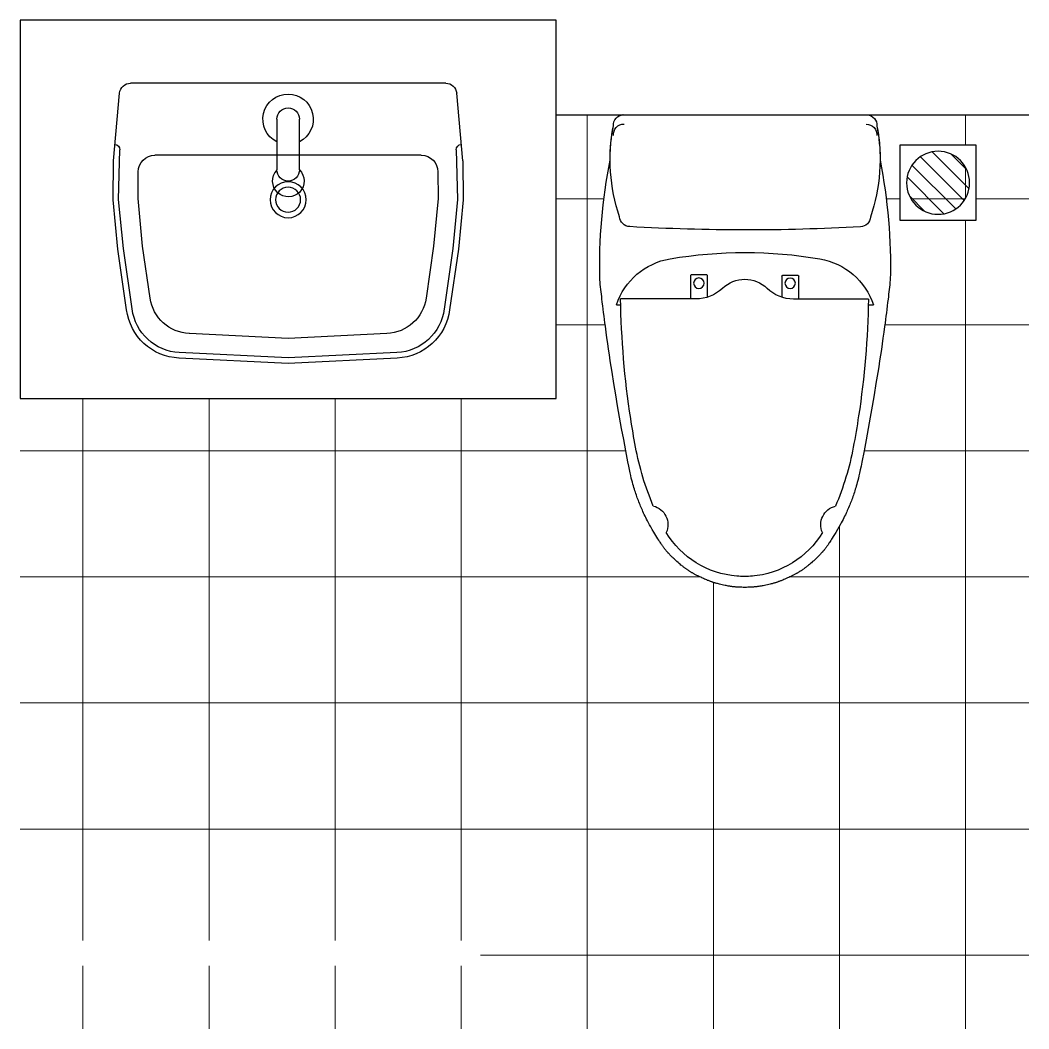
# Model space of a CAD drawing. Extents: x 1117549 to 1295333, y -232649 to -190649.
# Drawn here: x 1178299 to 1179899, y -214717 to -213117 of the extents above; entities that cross this region are included whole.
import ezdxf

# ---------------------------------------------------------------- set-up
doc = ezdxf.new("R2010")
doc.units = 0
doc.header["$LTSCALE"] = 1000
doc.header["$MEASUREMENT"] = 0
doc.layers.add('A-Bath', color=185, linetype='CONTINUOUS')
doc.layers.add('A-Plumbing', color=4, linetype='CONTINUOUS')
doc.layers.add('铺地', color=147, linetype='CONTINUOUS', lineweight=0)
pattern_1 = [(180, (2354198.9, 0), (0, 200), []), (90, (2354198.9, 0), (200, 1e-14), [])]

# ---------------------------------------------------------------- blocks, each defined once
blk = doc.blocks.new('A-Lavatory-The floor drain-b')
at = {"layer": 'A-Plumbing'}
h = blk.add_hatch(dxfattribs=at)
h.set_pattern_fill('ANSI31', color=251, scale=150, style=0)
h.paths.add_polyline_path([(-50, 0, 1), (50, 0, 1)])
blk.add_lwpolyline([(60, 60), (-60, 60), (-60, -60), (60, -60)], close=True, dxfattribs=at)
blk.add_circle((0, 0), 50, dxfattribs=at)
blk = doc.blocks.new('A-Lavatory-Closestool-b')
at = {"layer": 'A-Bath'}
for p, q in [((265.6, 230.2), (261.8, 230.6)), ((269.4, 229.8), (265.6, 230.2)), ((273.2, 229.4), (269.4, 229.8)), ((277, 228.9), (273.2, 229.4)), ((280.8, 228.5), (277, 228.9)), ((284.6, 228.1), (280.8, 228.5)), ((288.4, 227.6), (284.6, 228.1)), ((292.2, 227.2), (288.4, 227.6)), ((297.6, 226.6), (292.2, 227.2)), ((303, 225.9), (297.6, 226.6)), ((308.5, 225.2), (303, 225.9)), ((313.9, 224.5), (308.5, 225.2)), ((319.3, 223.9), (313.9, 224.5)), ((324.7, 223.2), (319.3, 223.9)), ((330.2, 222.4), (324.7, 223.2)), ((335.6, 221.7), (330.2, 222.4)), ((344.7, 220.5), (335.6, 221.7)), ((353.8, 219.2), (344.7, 220.5)), ((362.9, 217.9), (353.8, 219.2)), ((372, 216.6), (362.9, 217.9)), ((381.1, 215.3), (372, 216.6)), ((390.2, 213.9), (381.1, 215.3)), ((399.3, 212.5), (390.2, 213.9)), ((408.4, 211.1), (399.3, 212.5)), ((426.3, 208.2), (408.4, 211.1)), ((444.1, 205.3), (426.3, 208.2)), ((-0.2, 193.5), (0.2, -193.5)), ((292.2, 78.2, 0), (292.1, 197.6, 0)), ((301.4, 204.2, 0), (301.4, 197.4, 0)), ((461.9, 202.3), (444.1, 205.3)), ((479.7, 199.1), (461.9, 202.3)), ((497.5, 196), (479.7, 199.1)), ((515.3, 192.7), (497.5, 196)), ((533, 189.4), (515.3, 192.7)), ((550.8, 186), (533, 189.4)), ((557.3, 184.8), (550.8, 186)), ((563, 183.6), (557.3, 184.8)), ((568.1, 182.5), (563, 183.6)), ((572.5, 181.5), (568.1, 182.5)), ((576.4, 180.6), (572.5, 181.5)), ((579.9, 179.7), (576.4, 180.6)), ((583.1, 178.8), (579.9, 179.7)), ((586, 178), (583.1, 178.8)), ((588.8, 177.2), (586, 178)), ((591.4, 176.5), (588.8, 177.2)), ((593.9, 175.7), (591.4, 176.5)), ((596.4, 174.9), (593.9, 175.7)), ((598.7, 174.2), (596.4, 174.9)), ((601, 173.4), (598.7, 174.2)), ((603.3, 172.6), (601, 173.4)), ((605.5, 171.9), (603.3, 172.6)), ((607.7, 171.1), (605.5, 171.9)), ((609.9, 170.2), (607.7, 171.1)), ((612.1, 169.4), (609.9, 170.2)), ((614.3, 168.6), (612.1, 169.4)), ((616.5, 167.7), (614.3, 168.6)), ((618.7, 166.8), (616.5, 167.7)), ((620.9, 165.9), (618.7, 166.8)), ((623.1, 165), (620.9, 165.9)), ((625.2, 164.1), (623.1, 165)), ((627.4, 163.1), (625.2, 164.1)), ((629.6, 162.1), (627.4, 163.1)), ((631.9, 161.1), (629.6, 162.1)), ((634.2, 160), (631.9, 161.1)), ((636.6, 158.8), (634.2, 160)), ((639, 157.6), (636.6, 158.8)), ((641.6, 156.3), (639, 157.6)), ((644.3, 154.9), (641.6, 156.3)), ((647.2, 153.4), (644.3, 154.9)), ((650.4, 151.7), (647.2, 153.4)), ((653.9, 149.7), (650.4, 151.7)), ((657.8, 147.5), (653.9, 149.7)), ((662.3, 144.9), (657.8, 147.5)), ((667.3, 141.8), (662.3, 144.9)), ((672.9, 138.4), (667.3, 141.8)), ((675, 137.1), (672.9, 138.4)), ((676.8, 136), (675, 137.1)), ((678.3, 134.9), (676.8, 136)), ((679.7, 134), (678.3, 134.9)), ((680.9, 133.2), (679.7, 134)), ((682, 132.5), (680.9, 133.2)), ((682.9, 131.8), (682, 132.5)), ((683.8, 131.2), (682.9, 131.8)), ((684.6, 130.6), (683.8, 131.2)), ((685.4, 130), (684.6, 130.6)), ((686.2, 129.4), (685.4, 130)), ((686.9, 128.9), (686.2, 129.4)), ((687.6, 128.4), (686.9, 128.9)), ((688.3, 127.8), (687.6, 128.4)), ((689, 127.3), (688.3, 127.8)), ((689.6, 126.8), (689, 127.3)), ((690.3, 126.2), (689.6, 126.8)), ((690.9, 125.7), (690.3, 126.2)), ((691.6, 125.2), (690.9, 125.7)), ((692.2, 124.6), (691.6, 125.2)), ((692.9, 124.1), (692.2, 124.6)), ((693.5, 123.6), (692.9, 124.1)), ((694.1, 123), (693.5, 123.6)), ((694.8, 122.4), (694.1, 123)), ((695.4, 121.9), (694.8, 122.4)), ((696, 121.3), (695.4, 121.9)), ((696.6, 120.7), (696, 121.3)), ((697.3, 120.1), (696.6, 120.7)), ((697.9, 119.5), (697.3, 120.1)), ((698.6, 118.9), (697.9, 119.5)), ((699.3, 118.2), (698.6, 118.9)), ((700, 117.5), (699.3, 118.2)), ((700.8, 116.7), (700, 117.5)), ((701.6, 115.9), (700.8, 116.7)), ((702.5, 115), (701.6, 115.9)), ((703.5, 114), (702.5, 115)), ((704.6, 112.8), (703.5, 114)), ((705.8, 111.5), (704.6, 112.8)), ((707.2, 109.9), (705.8, 111.5)), ((708.8, 108.2), (707.2, 109.9)), ((710.4, 106.3), (708.8, 108.2)), ((711.9, 104.6), (710.4, 106.3)), ((713.2, 103.1), (711.9, 104.6)), ((714.3, 101.8), (713.2, 103.1)), ((715.2, 100.6), (714.3, 101.8)), ((716.1, 99.6), (715.2, 100.6)), ((716.9, 98.6), (716.1, 99.6)), ((717.6, 97.7), (716.9, 98.6)), ((718.2, 96.8), (717.6, 97.7)), ((718.9, 96), (718.2, 96.8)), ((253.6, 85.1, 0), (253.7, 61.4, 0)), ((292.2, 86.1, 0), (254.7, 86.1, 0)), ((719.5, 95.2), (718.9, 96)), ((720, 94.4), (719.5, 95.2)), ((720.6, 93.6), (720, 94.4)), ((721.1, 92.9), (720.6, 93.6)), ((721.6, 92.1), (721.1, 92.9)), ((722.1, 91.4), (721.6, 92.1)), ((722.6, 90.6), (722.1, 91.4)), ((723.1, 89.9), (722.6, 90.6)), ((723.6, 89.2), (723.1, 89.9)), ((724.1, 88.4), (723.6, 89.2)), ((724.6, 87.6), (724.1, 88.4)), ((725.1, 86.9), (724.6, 87.6)), ((725.5, 86.1), (725.1, 86.9)), ((726, 85.4), (725.5, 86.1)), ((726.5, 84.6), (726, 85.4)), ((726.9, 83.8), (726.5, 84.6)), ((727.4, 83), (726.9, 83.8)), ((727.8, 82.2), (727.4, 83)), ((728.3, 81.4), (727.8, 82.2)), ((728.8, 80.5), (728.3, 81.4)), ((729.3, 79.6), (728.8, 80.5)), ((729.8, 78.6), (729.3, 79.6)), ((730.4, 77.6), (729.8, 78.6)), ((730.9, 76.5), (730.4, 77.6)), ((731.5, 75.3), (730.9, 76.5)), ((732.2, 73.9), (731.5, 75.3)), ((733, 72.4), (732.2, 73.9)), ((733.8, 70.6), (733, 72.4)), ((734.7, 68.6), (733.8, 70.6)), ((735.7, 66.3), (734.7, 68.6)), ((736.6, 64.3), (735.7, 66.3)), ((737.4, 62.5), (736.6, 64.3)), ((254.7, 60.4, 0), (289.6, 60.4, 0)), ((738, 60.9), (737.4, 62.5)), ((738.6, 59.6), (738, 60.9)), ((739.1, 58.3), (738.6, 59.6)), ((739.5, 57.2), (739.1, 58.3)), ((739.9, 56.2), (739.5, 57.2)), ((740.3, 55.2), (739.9, 56.2)), ((740.6, 54.3), (740.3, 55.2)), ((740.9, 53.5), (740.6, 54.3)), ((741.2, 52.6), (740.9, 53.5)), ((741.5, 51.8), (741.2, 52.6)), ((741.8, 51), (741.5, 51.8)), ((742, 50.1), (741.8, 51)), ((742.3, 49.2), (742, 50.1)), ((742.6, 48.3), (742.3, 49.2)), ((742.9, 47.4), (742.6, 48.3)), ((743.2, 46.3), (742.9, 47.4)), ((743.5, 45.2), (743.2, 46.3)), ((743.8, 43.9), (743.5, 45.2)), ((744.2, 42.4), (743.8, 43.9)), ((744.6, 40.7), (744.2, 42.4)), ((745.1, 38.8), (744.6, 40.7)), ((745.6, 36.7), (745.1, 38.8)), ((746.1, 34.2), (745.6, 36.7)), ((746.6, 32), (746.1, 34.2)), ((747, 30.1), (746.6, 32)), ((747.4, 28.4), (747, 30.1)), ((747.6, 26.9), (747.4, 28.4)), ((747.9, 25.5), (747.6, 26.9)), ((748.1, 24.3), (747.9, 25.5)), ((748.3, 23.1), (748.1, 24.3)), ((748.4, 22), (748.3, 23.1)), ((748.6, 21), (748.4, 22)), ((748.7, 19.9), (748.6, 21)), ((748.8, 18.9), (748.7, 19.9)), ((748.9, 17.9), (748.8, 18.9)), ((749, 16.9), (748.9, 17.9)), ((749.1, 15.8), (749, 16.9)), ((749.2, 14.7), (749.1, 15.8)), ((749.3, 13.5), (749.2, 14.7)), ((749.4, 12.2), (749.3, 13.5)), ((749.5, 10.8), (749.4, 12.2)), ((749.5, 9.3), (749.5, 10.8)), ((749.6, 7.5), (749.5, 9.3)), ((749.6, 5.5), (749.6, 7.5)), ((749.7, 3.2), (749.6, 5.5)), ((749.7, 0.6), (749.7, 3.2)), ((749.7, -2), (749.7, 0.6)), ((748.9, -16.6), (749.1, -15.6)), ((749.1, -14.5), (749.2, -13.4)), ((749.1, -15.6), (749.1, -14.5)), ((749.2, -13.4), (749.3, -12.2)), ((749.3, -12.2), (749.4, -11)), ((749.4, -11), (749.5, -9.6)), ((749.5, -8), (749.6, -6.2)), ((749.5, -9.6), (749.5, -8)), ((749.6, -4.2), (749.7, -2)), ((749.6, -6.2), (749.6, -4.2)), ((746.2, -32.9), (746.7, -30.8)), ((746.7, -30.8), (747.1, -28.8)), ((747.1, -28.8), (747.4, -27.1)), ((747.4, -27.1), (747.7, -25.6)), ((747.7, -25.6), (747.9, -24.2)), ((747.9, -24.2), (748.1, -23)), ((748.1, -23), (748.3, -21.8)), ((748.3, -21.8), (748.4, -20.7)), ((748.4, -20.7), (748.6, -19.7)), ((748.6, -19.7), (748.7, -18.7)), ((748.7, -18.7), (748.8, -17.6)), ((748.8, -17.6), (748.9, -16.6)), ((742.1, -48.9), (742.4, -48)), ((742.4, -48), (742.7, -47.1)), ((742.7, -47.1), (743, -46.1)), ((743, -46.1), (743.3, -45.1)), ((743.3, -45.1), (743.6, -43.9)), ((743.6, -43.9), (743.9, -42.6)), ((743.9, -42.6), (744.3, -41.1)), ((744.3, -41.1), (744.7, -39.5)), ((744.7, -39.5), (745.2, -37.6)), ((745.2, -37.6), (745.7, -35.4)), ((745.7, -35.4), (746.2, -32.9)), ((255.3, -84.2, 0), (255.3, -59, 0)), ((256.3, -58, 0), (289.4, -57.9, 0)), ((735.8, -65.1), (736.7, -63)), ((736.7, -63), (737.5, -61.3)), ((737.5, -61.3), (738.1, -59.7)), ((738.1, -59.7), (738.7, -58.3)), ((738.7, -58.3), (739.2, -57.1)), ((739.2, -57.1), (739.6, -56)), ((739.6, -56), (740, -54.9)), ((740, -54.9), (740.4, -54)), ((740.4, -54), (740.7, -53.1)), ((740.7, -53.1), (741, -52.2)), ((741, -52.2), (741.3, -51.4)), ((741.3, -51.4), (741.6, -50.6)), ((741.6, -50.6), (741.8, -49.7)), ((741.8, -49.7), (742.1, -48.9)), ((292.5, -195.6, 0), (292.4, -76.7, 0)), ((728.5, -80.2), (728.9, -79.3)), ((728.9, -79.3), (729.4, -78.4)), ((729.4, -78.4), (729.9, -77.4)), ((729.9, -77.4), (730.5, -76.4)), ((730.5, -76.4), (731.1, -75.3)), ((731.1, -75.3), (731.7, -74.1)), ((731.7, -74.1), (732.3, -72.7)), ((732.1, -73.1), (732.6, -72.3)), ((732.3, -72.7), (733.1, -71.1)), ((733.1, -71.1), (733.9, -69.4)), ((733.9, -69.4), (734.8, -67.4)), ((734.8, -67.4), (735.8, -65.1)), ((292.4, -85.2, 0), (256.3, -85.2, 0)), ((717.7, -96.5), (718.4, -95.6)), ((718.4, -95.6), (719, -94.7)), ((719, -94.7), (719.6, -93.9)), ((719.6, -93.9), (720.2, -93.2)), ((720.7, -92.4), (721.3, -91.6)), ((721.3, -91.6), (721.8, -90.9)), ((721.8, -90.9), (722.3, -90.2)), ((722.3, -90.2), (722.8, -89.4)), ((722.8, -89.4), (723.3, -88.7)), ((723.3, -88.7), (723.8, -87.9)), ((723.8, -87.9), (724.2, -87.2)), ((724.2, -87.2), (724.7, -86.4)), ((724.7, -86.4), (725.2, -85.7)), ((725.2, -85.7), (725.7, -84.9)), ((725.7, -84.9), (726.1, -84.1)), ((726.1, -84.1), (726.6, -83.4)), ((726.6, -83.4), (727.1, -82.6)), ((727.1, -82.6), (727.5, -81.8)), ((727.5, -81.8), (728, -81)), ((728, -81), (728.5, -80.2)), ((703.7, -112.8), (704.8, -111.6)), ((704.8, -111.6), (706, -110.3)), ((706, -110.3), (707.4, -108.8)), ((707.4, -108.8), (708.9, -107)), ((708.9, -107), (710.6, -105.1)), ((710.6, -105.1), (712.1, -103.4)), ((712.1, -103.4), (713.3, -101.9)), ((713.3, -101.9), (714.4, -100.6)), ((714.4, -100.6), (715.4, -99.4)), ((715.4, -99.4), (716.3, -98.3)), ((716.3, -98.3), (717, -97.4)), ((717, -97.4), (717.7, -96.5)), ((686.4, -128.3), (687.1, -127.7)), ((687.1, -127.7), (687.8, -127.2)), ((687.8, -127.2), (688.5, -126.7)), ((688.5, -126.7), (689.2, -126.1)), ((689.2, -126.1), (689.8, -125.6)), ((689.8, -125.6), (690.5, -125.1)), ((690.5, -125.1), (691.2, -124.5)), ((691.2, -124.5), (691.8, -124)), ((691.8, -124), (692.4, -123.5)), ((692.4, -123.5), (693.1, -122.9)), ((693.1, -122.9), (693.7, -122.4)), ((693.7, -122.4), (694.3, -121.8)), ((694.3, -121.8), (695, -121.3)), ((695, -121.3), (695.6, -120.7)), ((695.6, -120.7), (696.2, -120.1)), ((696.2, -120.1), (696.9, -119.6)), ((696.9, -119.6), (697.5, -119)), ((697.5, -119), (698.1, -118.4)), ((698.1, -118.4), (698.8, -117.7)), ((698.8, -117.7), (699.5, -117)), ((699.5, -117), (700.2, -116.3)), ((700.2, -116.3), (701, -115.6)), ((701, -115.6), (701.8, -114.7)), ((701.8, -114.7), (702.7, -113.8)), ((702.7, -113.8), (703.7, -112.8)), ((658.1, -146.4), (662.5, -143.7)), ((662.5, -143.7), (667.5, -140.7)), ((667.5, -140.7), (673.2, -137.2)), ((673.2, -137.2), (675.2, -135.9)), ((675.2, -135.9), (677, -134.8)), ((677, -134.8), (678.6, -133.8)), ((678.6, -133.8), (679.9, -132.9)), ((679.9, -132.9), (681.1, -132.1)), ((681.1, -132.1), (682.2, -131.4)), ((682.2, -131.4), (683.2, -130.7)), ((683.2, -130.7), (684, -130)), ((684, -130), (684.9, -129.4)), ((684.9, -129.4), (685.7, -128.8)), ((685.7, -128.8), (686.4, -128.3)), ((632.1, -160), (634.5, -158.9)), ((634.5, -158.9), (636.8, -157.8)), ((636.8, -157.8), (639.3, -156.5)), ((639.3, -156.5), (641.9, -155.2)), ((641.9, -155.2), (644.6, -153.9)), ((644.6, -153.9), (647.5, -152.3)), ((647.5, -152.3), (650.6, -150.6)), ((650.6, -150.6), (654.1, -148.6)), ((654.1, -148.6), (658.1, -146.4)), ((589.1, -176.2), (591.7, -175.5)), ((591.7, -175.5), (594.2, -174.7)), ((594.2, -174.7), (596.7, -173.9)), ((596.7, -173.9), (599, -173.2)), ((599, -173.2), (601.3, -172.4)), ((601.3, -172.4), (603.6, -171.6)), ((603.6, -171.6), (605.8, -170.8)), ((605.8, -170.8), (608, -170)), ((608, -170), (610.2, -169.2)), ((610.2, -169.2), (612.4, -168.4)), ((612.4, -168.4), (614.6, -167.5)), ((614.6, -167.5), (616.8, -166.7)), ((616.8, -166.7), (619, -165.8)), ((619, -165.8), (621.2, -164.9)), ((621.2, -164.9), (623.4, -163.9)), ((623.4, -163.9), (625.5, -163)), ((625.5, -163), (627.7, -162)), ((627.7, -162), (629.9, -161)), ((629.9, -161), (632.1, -160)), ((497.8, -195.1), (515.6, -191.9)), ((515.6, -191.9), (533.3, -188.5)), ((533.3, -188.5), (551.1, -185.1)), ((551.1, -185.1), (557.6, -183.8)), ((557.6, -183.8), (563.3, -182.6)), ((563.3, -182.6), (568.4, -181.6)), ((568.4, -181.6), (572.8, -180.5)), ((572.8, -180.5), (576.7, -179.6)), ((576.7, -179.6), (580.2, -178.7)), ((580.2, -178.7), (583.4, -177.9)), ((583.4, -177.9), (586.3, -177)), ((586.3, -177), (589.1, -176.2)), ((301.7, -195.4, 0), (301.7, -203.7, 0)), ((408.8, -210.4), (426.6, -207.5)), ((426.6, -207.5), (444.4, -204.5)), ((444.4, -204.5), (462.2, -201.5)), ((462.2, -201.5), (480, -198.3)), ((480, -198.3), (497.8, -195.1)), ((314.3, -224), (319.7, -223.3)), ((319.7, -223.3), (325.1, -222.6)), ((325.1, -222.6), (330.5, -221.9)), ((330.5, -221.9), (335.9, -221.2)), ((335.9, -221.2), (345.1, -219.9)), ((345.1, -219.9), (354.2, -218.6)), ((354.2, -218.6), (363.3, -217.3)), ((363.3, -217.3), (372.4, -216)), ((372.4, -216), (381.5, -214.6)), ((381.5, -214.6), (390.6, -213.2)), ((390.6, -213.2), (399.7, -211.8)), ((399.7, -211.8), (408.8, -210.4)), ((262.1, -230.2), (265.9, -229.7)), ((265.9, -229.7), (269.7, -229.3)), ((269.7, -229.3), (273.5, -228.9)), ((273.5, -228.9), (277.3, -228.5)), ((277.3, -228.5), (281.1, -228)), ((281.1, -228), (284.9, -227.6)), ((284.9, -227.6), (288.7, -227.2)), ((288.7, -227.2), (292.5, -226.7)), ((292.5, -226.7), (298, -226)), ((298, -226), (303.4, -225.4)), ((303.4, -225.4), (308.8, -224.7)), ((308.8, -224.7), (314.3, -224))]:
    blk.add_line(p, q, dxfattribs=at)
for centre, radius in [((267.3, 73.4, 0), 8.36), ((267.4, -71.4, 0), 8.27)]:
    blk.add_circle(centre, radius, dxfattribs=at)
for centre, radius, start, end in [((242.6, -653.9), 884.7, 88.7599, 101.1204), ((16.9, 192), 17.1, 87.0933, 174.9526), ((31.9, 192, 0), 17.1, 87.0933, 180.0484), ((71.1, -68.2, 0), 282.4, 71.2356, 100.886), ((71.1, -68.2), 282.4, 89.8232, 100.886), ((160.5, 182.1, 0), 17.1, 3.2813, 85.0279), ((335.9, 100.9, 0), 108.9, 108.4881, 170.4262), ((269.4, -1204.9, 0), 1402.7, 81.2836, 89.0717), ((-3061.2, -2.6, 0), 3244, 0.0483, 3.2813), ((269.4, -1204.9, 0), 1402.7, 79.4082, 81.2836), ((444.2, -270.2, 0), 451.8, 67.0019, 79.4082), ((650.3, 153, 0), 30.5, 193.9308, 293.82), ((919.8, 0.8, 0), 701.3, 170.2923, 189.8044), ((588.5, 1.6, 0), 144, 4.6443, 59.0372), ((254.7, 85.1, 0), 1.04, 90.0484, 180.0484), ((231.7, 78.1, 0), 60.6, 316.2115, 0.0484), ((254.7, 61.4, 0), 1.04, 180.0484, 270.0484), ((312.4, 0.7, 0), 51.3, 136.2115, 223.8852), ((-3061.2, -2.6, 0), 3244, 356.8154, 0.0484), ((588.5, 0.9, 0), 144, 355.0318, 0.1878), ((588.5, 1.6, 0), 144, 359.9089, 4.6443), ((588.5, 0.9, 0), 144, 301.0595, 355.4524), ((231.8, -76.8, 0), 60.6, 0.0484, 43.8852), ((256.3, -59, 0), 1.04, 90.0484, 180.0484), ((256.3, -84.2, 0), 1.04, 180.0484, 270.0484), ((336.1, -100.3, 0), 108.9, 189.6705, 251.6086), ((650.6, -150.4, 0), 30.5, 66.2767, 166.1659), ((443.8, 272.4, 0), 451.8, 280.6885, 293.0948), ((267.4, 1206.9, 0), 1402.7, 278.629, 280.6885), ((32.2, -192, 0), 17.1, 180.0484, 273.0034), ((160.8, -181.9, 0), 17.1, 275.0688, 356.8154), ((267.4, 1206.9, 0), 1402.7, 271.025, 278.629), ((17.2, -192), 17.1, 185.1442, 273.0034), ((71, 68.4, 0), 282.4, 259.2107, 288.8611), ((71, 68.4), 282.4, 259.2107, 270.2735), ((241.5, 654.3), 884.7, 258.9763, 271.3367)]:
    blk.add_arc(centre, radius, start, end, dxfattribs=at)
blk = doc.blocks.new('A-Lavatory-Washbowl-d')
at = {"layer": 'A-Bath'}
for p, q in [((-249.9, 0), (249.9, 0)), ((-277.2, -123.3), (-267.5, -16)), ((277.2, -123.3), (267.5, -16)), ((-18, -137.2), (-18, -57.2)), ((18, -57.2), (18, -137.2)), ((-266.7, -105.9), (-268.9, -184.4)), ((268.9, -184.4), (266.7, -105.9)), ((-277.2, -123.3), (-277.7, -184.8)), ((-211.3, -114.4), (211.3, -114.4)), ((277.7, -184.8), (277.2, -123.3)), ((-237.7, -140.6), (-238, -183.1)), ((238, -183.1), (237.7, -140.6)), ((-277.7, -184.8), (-270.2, -263.3)), ((-268.9, -184.4), (-261.4, -262.3)), ((-238, -183.1), (-230.8, -258.6)), ((230.8, -258.6), (238, -183.1)), ((261.4, -262.3), (268.9, -184.4)), ((270.2, -263.3), (277.7, -184.8)), ((-270.2, -263.3), (-256.2, -359.3)), ((-261.4, -262.3), (-247.5, -358.2)), ((-230.8, -258.6), (-218.9, -340.8)), ((218.9, -340.8), (230.8, -258.6)), ((247.5, -358), (261.4, -262.3)), ((256.2, -359.3), (270.2, -263.3)), ((-156.7, -397.2), (0, -404.8)), ((0, -404.8), (156.7, -397.2)), ((-172.7, -427.3), (0, -435.6)), ((0, -435.6), (172.7, -427.3)), ((-173.1, -436.1), (0, -444.4)), ((0, -444.4), (173.1, -436.1))]:
    blk.add_line(p, q, dxfattribs=at)
for radius in [28.6, 19.8]:
    blk.add_circle((0, -184.8), radius, dxfattribs=at)
for centre, radius, start, end in [((-249.9, -17.6), 17.6, 90, 174.8181), ((249.9, -17.6), 17.6, 5.1819, 90), ((0, -57.2), 40, 296.7437, 243.2563), ((0, -57.2), 18, 0, 180), ((-275.5, -105.8), 8.8, 359.571, 84.8181), ((275.5, -105.8), 8.8, 95.1819, 180.429), ((-211.3, -140.8), 26.4, 90, 179.571), ((211.3, -140.8), 26.4, 0.429, 90), ((-0.4, -155.2), 25, 134.7762, 42.7421), ((0, -137.2), 18, 180, 0), ((-153.6, -331.3), 66, 188.2775, 267.2561), ((153.6, -331.3), 66, 272.7439, 351.7186), ((-168.9, -348.2), 88, 187.2421, 267.2561), ((-168.9, -348.2), 79.2, 187.2421, 267.2561), ((168.8, -348.1), 79.3, 272.8009, 352.815), ((168.9, -348.2), 88, 272.7439, 352.7579)]:
    blk.add_arc(centre, radius, start, end, dxfattribs=at)

msp = doc.modelspace()

# ---------------------------------------------------------------- hatches: boundary and pattern name
at = {"layer": '铺地'}
h = msp.add_hatch(dxfattribs=at)
h.set_pattern_fill('_USER', color=256, scale=200, style=0, double=1, pattern_type=0)
h.set_pattern_definition(pattern_1)
h.paths.add_polyline_path([(1179526.6, -213996.8), (1179532, -213993.9), (1179537.4, -213990.5), (1179542.3, -213987.2), (1179547.2, -213983.5), (1179551.4, -213980.1), (1179556.4, -213975.8), (1179561.7, -213970.9), (1179565.9, -213966.8), (1179570.1, -213962.4), (1179574, -213957.9), (1179577.5, -213953.5), (1179581, -213948.6), (1179584.2, -213943.8), (1179586.7, -213939.9), (1179590.2, -213934.3), (1179594.6, -213926.9), (1179599.1, -213919.1), (1179602.5, -213912.9), (1179605.4, -213907.3), (1179608.4, -213901.2), (1179611.5, -213894.5), (1179614.3, -213887.9), (1179617, -213881.4), (1179619.5, -213874.7), (1179621.9, -213868), (1179624.2, -213861), (1179626.1, -213854.4), (1179627.8, -213848.4), (1179629.5, -213841.5), (1179631.5, -213832.7), (1179633.3, -213824.3), (1179634.6, -213817.8), (1179638, -213800.1), (1179641.3, -213782.3), (1179644.6, -213764.5), (1179647.8, -213746.8), (1179650.9, -213729), (1179654, -213711.2), (1179657, -213693.4), (1179659.8, -213675.5), (1179661.3, -213666.4), (1179662.7, -213657.3), (1179664.1, -213648.2), (1179665.4, -213639.1), (1179666.8, -213630), (1179668.1, -213620.9), (1179669.4, -213611.8), (1179670.6, -213602.7), (1179671.7, -213594.5), (1179673.1, -213583.7), (1179674.5, -213572.8), (1179675.5, -213564.7), (1179676.4, -213557.5), (1179677.3, -213549.8), (1179678.1, -213542.2), (1179679, -213534.6), (1179679.6, -213528.9, 0.053985), (1179663.5, -213339.1, 0.048308), (1179658.5, -213284.8, 0.403312), (1179643, -213266.9, -0.403312), (1179658.5, -213284.8, -0.048308), (1179663.5, -213339.1, -0.053985), (1179679.6, -213528.9), (1179679.2, -213532.7), (1179678.8, -213536.5), (1179678.4, -213540.3), (1179677.9, -213544.1), (1179677.5, -213547.9), (1179677, -213551.7), (1179676.6, -213555.5), (1179676.2, -213559.3), (1179675.5, -213564.7), (1179674.8, -213570.1), (1179674.2, -213575.6), (1179673.5, -213581), (1179672.8, -213586.4), (1179672.1, -213591.8), (1179671.3, -213597.3), (1179670.6, -213602.7), (1179669.4, -213611.8), (1179668.1, -213620.9), (1179666.8, -213630), (1179665.4, -213639.1), (1179664.1, -213648.2), (1179662.7, -213657.3), (1179661.3, -213666.4), (1179659.8, -213675.5), (1179657, -213693.4), (1179654, -213711.2), (1179650.9, -213729), (1179647.8, -213746.8), (1179644.6, -213764.5), (1179641.3, -213782.3), (1179638, -213800.1), (1179634.6, -213817.8), (1179633.3, -213824.3), (1179632.1, -213830), (1179631, -213835.1), (1179630, -213839.5), (1179629, -213843.4), (1179628.2, -213846.9), (1179627.3, -213850.1), (1179626.5, -213853), (1179625.7, -213855.8), (1179624.9, -213858.4), (1179624.1, -213860.9), (1179623.4, -213863.4), (1179622.6, -213865.7), (1179621.9, -213868), (1179621.1, -213870.3), (1179620.3, -213872.5), (1179619.5, -213874.7), (1179618.7, -213876.9), (1179617.8, -213879.1), (1179617, -213881.3), (1179616.1, -213883.5), (1179615.2, -213885.7), (1179614.3, -213887.9), (1179613.4, -213890.1), (1179612.5, -213892.3), (1179611.5, -213894.4), (1179610.5, -213896.6), (1179609.5, -213898.9), (1179608.4, -213901.2), (1179607.2, -213903.6), (1179606, -213906), (1179604.7, -213908.6), (1179603.3, -213911.3), (1179601.8, -213914.2), (1179600.1, -213917.4), (1179598.1, -213920.9), (1179595.8, -213924.8), (1179593.2, -213929.2), (1179590.2, -213934.3), (1179586.7, -213939.9), (1179585.4, -213941.9), (1179584.3, -213943.7), (1179583.3, -213945.3), (1179582.3, -213946.6), (1179581.5, -213947.8), (1179580.8, -213948.9), (1179580.1, -213949.9), (1179579.5, -213950.8), (1179578.9, -213951.6), (1179578.3, -213952.4), (1179577.7, -213953.1), (1179577.2, -213953.9), (1179576.6, -213954.6), (1179576.1, -213955.3), (1179575.6, -213955.9), (1179575.1, -213956.6), (1179574.5, -213957.2), (1179574, -213957.9), (1179573.5, -213958.5), (1179572.9, -213959.2), (1179572.4, -213959.8), (1179571.8, -213960.4), (1179571.3, -213961.1), (1179570.7, -213961.7), (1179570.2, -213962.3), (1179569.6, -213962.9), (1179569, -213963.6), (1179568.4, -213964.2), (1179567.8, -213964.9), (1179567.2, -213965.5), (1179566.5, -213966.2), (1179565.8, -213967), (1179565, -213967.7), (1179564.2, -213968.5), (1179563.3, -213969.4), (1179562.2, -213970.4), (1179561.1, -213971.5), (1179559.7, -213972.7), (1179558.2, -213974.1), (1179556.5, -213975.7), (1179554.6, -213977.3), (1179552.9, -213978.8), (1179551.4, -213980.1), (1179550.1, -213981.2), (1179548.9, -213982.1), (1179547.8, -213983), (1179546.8, -213983.8), (1179545.9, -213984.5), (1179545, -213985.1), (1179544.2, -213985.8), (1179543.4, -213986.3), (1179542.2, -213987.2), (1179541.1, -213988), (1179540.4, -213988.5), (1179539.6, -213989), (1179538.9, -213989.5), (1179538.1, -213990), (1179537.4, -213990.5), (1179536.6, -213991), (1179535.9, -213991.5), (1179535.1, -213991.9), (1179534.4, -213992.4), (1179533.6, -213992.9), (1179532.8, -213993.3), (1179532.1, -213993.8), (1179531.3, -213994.2), (1179530.4, -213994.7), (1179529.6, -213995.2), (1179528.7, -213995.7), (1179527.8, -213996.2), (1179526.9, -213996.7), (1179525.8, -213997.2), (1179524.7, -213997.8), (1179523.5, -213998.4), (1179522.1, -213999.1), (1179520.6, -213999.8), (1179518.8, -214000.6), (1179516.8, -214001.5), (1179514.5, -214002.6), (1179512.5, -214003.4), (1179510.7, -214004.2), (1179509.1, -214004.9), (1179507.8, -214005.4), (1179506.5, -214005.9), (1179505.4, -214006.4), (1179504.4, -214006.8), (1179503.4, -214007.1), (1179502.5, -214007.4), (1179501.7, -214007.7), (1179500.8, -214008), (1179500, -214008.3), (1179499.2, -214008.6), (1179498.3, -214008.8), (1179497.4, -214009.1), (1179496.5, -214009.4), (1179495.5, -214009.7), (1179494.5, -214010), (1179493.3, -214010.3), (1179492.1, -214010.6), (1179490.6, -214011), (1179488.9, -214011.4), (1179487, -214011.9), (1179484.9, -214012.4), (1179482.4, -214012.9), (1179480.2, -214013.4), (1179478.3, -214013.8), (1179476.6, -214014.1), (1179475, -214014.4), (1179473.7, -214014.6), (1179472.4, -214014.8), (1179471.3, -214015), (1179470.2, -214015.2), (1179469.1, -214015.3), (1179468.1, -214015.4), (1179467.1, -214015.6), (1179466.1, -214015.7), (1179465, -214015.8), (1179464, -214015.9), (1179462.9, -214016), (1179461.7, -214016.1), (1179460.4, -214016.1), (1179459, -214016.2), (1179457.5, -214016.3), (1179455.7, -214016.3), (1179453.7, -214016.4), (1179451.4, -214016.4), (1179448.8, -214016.4), (1179446.2, -214016.4), (1179443.9, -214016.4), (1179441.9, -214016.3), (1179440.2, -214016.3), (1179438.6, -214016.2), (1179437.2, -214016.1), (1179435.9, -214016), (1179434.8, -214015.9), (1179433.7, -214015.8), (1179432.6, -214015.8), (1179431.6, -214015.6), (1179430.5, -214015.5), (1179429.5, -214015.4), (1179428.5, -214015.3), (1179427.4, -214015.1), (1179426.3, -214015), (1179425.2, -214014.8), (1179424, -214014.6), (1179422.6, -214014.4), (1179421.1, -214014.1), (1179419.4, -214013.7), (1179417.4, -214013.3), (1179415.3, -214012.9), (1179412.8, -214012.3), (1179410.6, -214011.8), (1179408.7, -214011.4), (1179407.1, -214011), (1179405.6, -214010.6), (1179404.3, -214010.2), (1179403.1, -214009.9), (1179402.1, -214009.6), (1179401.1, -214009.3), (1179400.2, -214009), (1179399.3, -214008.8), (1179398.5, -214008.5), (1179397.6, -214008.2), (1179396.8, -214007.9), (1179396, -214007.6), (1179395.1, -214007.3), (1179394.2, -214007), (1179393.3, -214006.7), (1179392.2, -214006.3), (1179391.1, -214005.8), (1179389.9, -214005.3), (1179388.5, -214004.8), (1179386.9, -214004.1), (1179385.2, -214003.3), (1179383.2, -214002.5), (1179380.9, -214001.4), (1179378.8, -214000.5), (1179377.1, -213999.7), (1179375.5, -213998.9), (1179374.1, -213998.3), (1179372.9, -213997.7), (1179371.8, -213997.1), (1179370.8, -213996.5), (1179369.9, -213996), (1179368.9, -213995.5), (1179368.1, -213995), (1179367.2, -213994.6), (1179366.4, -213994.1), (1179365.6, -213993.6), (1179364.8, -213993.2), (1179364.1, -213992.7), (1179363.3, -213992.3), (1179362.6, -213991.8), (1179361.8, -213991.3), (1179361, -213990.8), (1179360.3, -213990.3), (1179359.5, -213989.8), (1179358.8, -213989.4), (1179358.1, -213988.9), (1179357.3, -213988.3), (1179356.6, -213987.8), (1179355.8, -213987.3), (1179355.1, -213986.8), (1179354.3, -213986.2), (1179353.5, -213985.6), (1179352.7, -213985), (1179351.8, -213984.3), (1179350.9, -213983.6), (1179349.9, -213982.8), (1179348.8, -213982), (1179347.6, -213981), (1179346.3, -213979.9), (1179344.8, -213978.6), (1179343.1, -213977.2), (1179341.3, -213975.5), (1179339.5, -213973.9), (1179338, -213972.5), (1179336.6, -213971.3), (1179335.5, -213970.2), (1179334.4, -213969.2), (1179333.5, -213968.4), (1179332.7, -213967.5), (1179332, -213966.8), (1179331.2, -213966), (1179330.6, -213965.3), (1179329.9, -213964.7), (1179329.3, -213964), (1179328.7, -213963.4), (1179328.1, -213962.7), (1179327.6, -213962.1), (1179327, -213961.5), (1179326.4, -213960.9), (1179325.9, -213960.2), (1179325.4, -213959.6), (1179324.8, -213959), (1179324.3, -213958.3), (1179323.7, -213957.7), (1179323.2, -213957), (1179322.7, -213956.4), (1179322.1, -213955.7), (1179321.6, -213955), (1179321.1, -213954.4), (1179320.6, -213953.7), (1179320, -213952.9), (1179319.4, -213952.2), (1179318.9, -213951.4), (1179318.3, -213950.5), (1179317.6, -213949.7), (1179316.9, -213948.7), (1179316.2, -213947.6), (1179315.4, -213946.4), (1179314.5, -213945.1), (1179313.5, -213943.5), (1179312.4, -213941.7), (1179311.1, -213939.7), (1179307.6, -213934), (1179304.6, -213929), (1179302, -213924.6), (1179299.7, -213920.6), (1179297.7, -213917.1), (1179296, -213913.9), (1179294.5, -213911), (1179293.1, -213908.3), (1179291.8, -213905.8), (1179290.6, -213903.3), (1179289.5, -213900.9), (1179288.4, -213898.6), (1179287.3, -213896.4), (1179286.3, -213894.2), (1179285.4, -213892), (1179284.5, -213889.8), (1179283.5, -213887.6), (1179282.6, -213885.4), (1179281.8, -213883.3), (1179280.9, -213881.1), (1179280, -213878.9), (1179279.2, -213876.7), (1179278.4, -213874.4), (1179277.6, -213872.2), (1179276.8, -213870), (1179276, -213867.7), (1179275.3, -213865.4), (1179274.5, -213863.1), (1179273.8, -213860.7), (1179273, -213858.1), (1179272.2, -213855.5), (1179271.4, -213852.7), (1179270.6, -213849.8), (1179269.8, -213846.6), (1179268.9, -213843.1), (1179267.9, -213839.2), (1179266.9, -213834.8), (1179265.9, -213829.7), (1179264.7, -213824), (1179263.4, -213817.5), (1179260, -213799.7), (1179256.7, -213782), (1179253.5, -213764.2), (1179250.3, -213746.4), (1179247.2, -213728.6), (1179244.2, -213710.8), (1179241.2, -213693), (1179238.4, -213675.2), (1179236.9, -213666.1), (1179235.6, -213657), (1179234.2, -213647.9), (1179232.8, -213638.8), (1179231.5, -213629.7), (1179230.2, -213620.5), (1179229, -213611.4), (1179227.7, -213602.3), (1179227, -213596.9), (1179226.3, -213591.5), (1179225.6, -213586), (1179224.9, -213580.6), (1179224.2, -213575.2), (1179223.6, -213569.7), (1179222.9, -213564.3), (1179222.3, -213558.9), (1179221.8, -213555.1), (1179221.4, -213551.3), (1179220.9, -213547.5), (1179220.5, -213543.7), (1179220.1, -213539.9), (1179219.7, -213536.1), (1179219.3, -213532.3), (1179218.9, -213528.5, -0.053985), (1179235.3, -213338.7, -0.048308), (1179240.3, -213284.5, -0.381419), (1179254.6, -213266.7), (1179899.5, -213266.7), (1179899.5, -213566.7), (1179899.5, -214716.7), (1178299.5, -214716.7), (1178299.5, -214616.7), (1179029.5, -214616.7), (1179029.5, -214576.7), (1179029.2, -214576.7, 0.388153), (1178299.5, -213818.3), (1178299.5, -213716.7), (1179149.5, -213716.7), (1179149.5, -213266.7), (1179254.6, -213266.7, 0.381419), (1179240.3, -213284.5, 0.048308), (1179235.3, -213338.7, 0.053985), (1179218.9, -213528.5), (1179219.5, -213534.2), (1179220.3, -213541.8), (1179221.2, -213549.4), (1179222, -213557.2), (1179223.2, -213567), (1179224.6, -213577.9), (1179225.9, -213588.7), (1179227, -213596.9), (1179227.7, -213602.3), (1179229, -213611.4), (1179230.2, -213620.5), (1179231.5, -213629.7), (1179232.8, -213638.8), (1179234.2, -213647.9), (1179235.6, -213657), (1179236.9, -213666.1), (1179238.4, -213675.2), (1179241.2, -213693), (1179244.2, -213710.8), (1179247.2, -213728.6), (1179250.3, -213746.4), (1179253.5, -213764.2), (1179256.7, -213782), (1179260, -213799.7), (1179263.4, -213817.5), (1179264.7, -213824), (1179266.4, -213832.4), (1179268.4, -213841.2), (1179270.1, -213848.1), (1179271.8, -213854.1), (1179273.7, -213860.7), (1179276, -213867.7), (1179278.4, -213874.4), (1179280.9, -213881.1), (1179283.5, -213887.6), (1179286.4, -213894.2), (1179289.4, -213900.9), (1179292.5, -213907.1), (1179295.3, -213912.6), (1179298.7, -213918.8), (1179303.2, -213926.7), (1179307.6, -213934), (1179312.4, -213941.7), (1179315.8, -213947), (1179319.1, -213951.7), (1179322.6, -213956.3), (1179326.5, -213960.9), (1179330.2, -213965), (1179334.1, -213968.9), (1179337.9, -213972.5), (1179343.2, -213977.3), (1179348.2, -213981.5), (1179353, -213985.2), (1179358, -213988.8), (1179363.4, -213992.3), (1179368.5, -213995.3), (1179373.7, -213998.1), (1179378.8, -214000.5), (1179385.2, -214003.4), (1179391, -214005.8), (1179396.5, -214007.8), (1179401.9, -214009.6), (1179407, -214011), (1179413, -214012.4), (1179419.4, -214013.8), (1179424.8, -214014.8), (1179431, -214015.6), (1179437.6, -214016.2), (1179443.9, -214016.4), (1179451.5, -214016.4), (1179458.2, -214016.3), (1179464.5, -214015.9), (1179470.2, -214015.2), (1179475.9, -214014.3), (1179482.3, -214013), (1179489, -214011.4), (1179494.2, -214010.1), (1179500, -214008.3), (1179505.7, -214006.3), (1179510.7, -214004.3), (1179516.9, -214001.5), (1179522.1, -213999.1), (1179522.1, -213999.1)])
h.paths.add_polyline_path([(1179522.1, -213999.1), (1179520.6, -213999.8), (1179518.8, -214000.6), (1179516.8, -214001.5), (1179514.5, -214002.6), (1179512.5, -214003.4), (1179510.7, -214004.2), (1179509.1, -214004.9), (1179507.8, -214005.4), (1179506.5, -214005.9), (1179505.4, -214006.4), (1179504.4, -214006.8), (1179503.4, -214007.1), (1179502.5, -214007.4), (1179501.7, -214007.7), (1179500.8, -214008), (1179500, -214008.3), (1179499.2, -214008.6), (1179498.3, -214008.8), (1179497.4, -214009.1), (1179496.5, -214009.4), (1179495.5, -214009.7), (1179494.5, -214010), (1179493.3, -214010.3), (1179492.1, -214010.6), (1179490.6, -214011), (1179488.9, -214011.4), (1179487, -214011.9), (1179484.9, -214012.4), (1179482.4, -214012.9), (1179480.2, -214013.4), (1179478.3, -214013.8), (1179476.6, -214014.1), (1179475, -214014.4), (1179473.7, -214014.6), (1179472.4, -214014.8), (1179471.3, -214015), (1179470.2, -214015.2), (1179469.1, -214015.3), (1179468.1, -214015.4), (1179467.1, -214015.6), (1179466.1, -214015.7), (1179465, -214015.8), (1179464, -214015.9), (1179462.9, -214016), (1179461.7, -214016.1), (1179460.4, -214016.1), (1179459, -214016.2), (1179457.5, -214016.3), (1179455.7, -214016.3), (1179453.7, -214016.4), (1179451.4, -214016.4), (1179448.8, -214016.4), (1179446.2, -214016.4), (1179443.9, -214016.4), (1179441.9, -214016.3), (1179440.2, -214016.3), (1179438.6, -214016.2), (1179437.2, -214016.1), (1179435.9, -214016), (1179434.8, -214015.9), (1179433.7, -214015.8), (1179432.6, -214015.8), (1179431.6, -214015.6), (1179430.5, -214015.5), (1179429.5, -214015.4), (1179428.5, -214015.3), (1179427.4, -214015.1), (1179426.3, -214015), (1179425.2, -214014.8), (1179424, -214014.6), (1179422.6, -214014.4), (1179421.1, -214014.1), (1179419.4, -214013.7), (1179417.4, -214013.3), (1179415.3, -214012.9), (1179412.8, -214012.3), (1179410.6, -214011.8), (1179408.7, -214011.4), (1179407.1, -214011), (1179405.6, -214010.6), (1179404.3, -214010.2), (1179403.1, -214009.9), (1179402.1, -214009.6), (1179401.1, -214009.3), (1179400.2, -214009), (1179399.3, -214008.8), (1179398.5, -214008.5), (1179397.6, -214008.2), (1179396.8, -214007.9), (1179396, -214007.6), (1179395.1, -214007.3), (1179394.2, -214007), (1179393.3, -214006.7), (1179392.2, -214006.3), (1179391.1, -214005.8), (1179389.9, -214005.3), (1179388.5, -214004.8), (1179386.9, -214004.1), (1179385.2, -214003.3), (1179383.2, -214002.5), (1179380.9, -214001.4), (1179378.8, -214000.5), (1179377.1, -213999.7), (1179375.5, -213998.9), (1179374.1, -213998.3), (1179372.9, -213997.7), (1179371.8, -213997.1), (1179370.8, -213996.5), (1179369.9, -213996), (1179368.9, -213995.5), (1179368.1, -213995), (1179367.2, -213994.6), (1179366.4, -213994.1), (1179365.6, -213993.6), (1179364.8, -213993.2), (1179364.1, -213992.7), (1179363.3, -213992.3), (1179362.6, -213991.8), (1179361.8, -213991.3), (1179361, -213990.8), (1179360.3, -213990.3), (1179359.5, -213989.8), (1179358.8, -213989.4), (1179358.1, -213988.9), (1179357.3, -213988.3), (1179356.6, -213987.8), (1179355.8, -213987.3), (1179355.1, -213986.8), (1179354.3, -213986.2), (1179353.5, -213985.6), (1179352.7, -213985), (1179351.8, -213984.3), (1179350.9, -213983.6), (1179349.9, -213982.8), (1179348.8, -213982), (1179347.6, -213981), (1179346.3, -213979.9), (1179344.8, -213978.6), (1179343.1, -213977.2), (1179341.3, -213975.5), (1179339.5, -213973.9), (1179338, -213972.5), (1179336.6, -213971.3), (1179335.5, -213970.2), (1179334.4, -213969.2), (1179333.5, -213968.4), (1179332.7, -213967.5), (1179332, -213966.8), (1179331.2, -213966), (1179330.6, -213965.3), (1179329.9, -213964.7), (1179329.3, -213964), (1179328.7, -213963.4), (1179328.1, -213962.7), (1179327.6, -213962.1), (1179327, -213961.5), (1179326.4, -213960.9), (1179325.9, -213960.2), (1179325.4, -213959.6), (1179324.8, -213959), (1179324.3, -213958.3), (1179323.7, -213957.7), (1179323.2, -213957), (1179322.7, -213956.4), (1179322.1, -213955.7), (1179321.6, -213955), (1179321.1, -213954.4), (1179320.6, -213953.7), (1179320, -213952.9), (1179319.4, -213952.2), (1179318.9, -213951.4), (1179318.3, -213950.5), (1179317.6, -213949.7), (1179316.9, -213948.7), (1179316.2, -213947.6), (1179315.4, -213946.4), (1179314.5, -213945.1), (1179313.5, -213943.5), (1179312.4, -213941.7), (1179311.1, -213939.7), (1179307.6, -213934), (1179304.6, -213929), (1179302, -213924.6), (1179299.7, -213920.6), (1179297.7, -213917.1), (1179296, -213913.9), (1179294.5, -213911), (1179293.1, -213908.3), (1179291.8, -213905.8), (1179290.6, -213903.3), (1179289.5, -213900.9), (1179288.4, -213898.6), (1179287.3, -213896.4), (1179286.3, -213894.2), (1179285.4, -213892), (1179284.5, -213889.8), (1179283.5, -213887.6), (1179282.6, -213885.4), (1179281.8, -213883.3), (1179280.9, -213881.1), (1179280, -213878.9), (1179279.2, -213876.7), (1179278.4, -213874.4), (1179277.6, -213872.2), (1179276.8, -213870), (1179276, -213867.7), (1179275.3, -213865.4), (1179274.5, -213863.1), (1179273.8, -213860.7), (1179273, -213858.1), (1179272.2, -213855.5), (1179271.4, -213852.7), (1179270.6, -213849.8), (1179269.8, -213846.6), (1179268.9, -213843.1), (1179267.9, -213839.2), (1179266.9, -213834.8), (1179265.9, -213829.7), (1179264.7, -213824), (1179263.4, -213817.5), (1179260, -213799.7), (1179256.7, -213782), (1179253.5, -213764.2), (1179250.3, -213746.4), (1179247.2, -213728.6), (1179244.2, -213710.8), (1179241.2, -213693), (1179238.4, -213675.2), (1179236.9, -213666.1), (1179235.6, -213657), (1179234.2, -213647.9), (1179232.8, -213638.8), (1179231.5, -213629.7), (1179230.2, -213620.5), (1179229, -213611.4), (1179227.7, -213602.3), (1179227, -213596.9), (1179226.3, -213591.5), (1179225.6, -213586), (1179224.9, -213580.6), (1179224.2, -213575.2), (1179223.6, -213569.7), (1179222.9, -213564.3), (1179222.3, -213558.9), (1179221.8, -213555.1), (1179221.4, -213551.3), (1179220.9, -213547.5), (1179220.5, -213543.7), (1179220.1, -213539.9), (1179219.7, -213536.1), (1179219.3, -213532.3), (1179218.9, -213528.5, -0.053985), (1179235.3, -213338.7, -0.048308), (1179240.3, -213284.5, -0.403312), (1179255.9, -213266.6), (1179643, -213266.9, -0.403312), (1179658.5, -213284.8, -0.048308), (1179663.5, -213339.1, -0.053985), (1179679.6, -213528.9), (1179679.2, -213532.7), (1179678.8, -213536.5), (1179678.4, -213540.3), (1179677.9, -213544.1), (1179677.5, -213547.9), (1179677, -213551.7), (1179676.6, -213555.5), (1179676.2, -213559.3), (1179675.5, -213564.7), (1179674.8, -213570.1), (1179674.2, -213575.6), (1179673.5, -213581), (1179672.8, -213586.4), (1179672.1, -213591.8), (1179671.3, -213597.3), (1179670.6, -213602.7), (1179669.4, -213611.8), (1179668.1, -213620.9), (1179666.8, -213630), (1179665.4, -213639.1), (1179664.1, -213648.2), (1179662.7, -213657.3), (1179661.3, -213666.4), (1179659.8, -213675.5), (1179657, -213693.4), (1179654, -213711.2), (1179650.9, -213729), (1179647.8, -213746.8), (1179644.6, -213764.5), (1179641.3, -213782.3), (1179638, -213800.1), (1179634.6, -213817.8), (1179633.3, -213824.3), (1179632.1, -213830), (1179631, -213835.1), (1179630, -213839.5), (1179629, -213843.4), (1179628.2, -213846.9), (1179627.3, -213850.1), (1179626.5, -213853), (1179625.7, -213855.8), (1179624.9, -213858.4), (1179624.1, -213860.9), (1179623.4, -213863.4), (1179622.6, -213865.7), (1179621.9, -213868), (1179621.1, -213870.3), (1179620.3, -213872.5), (1179619.5, -213874.7), (1179618.7, -213876.9), (1179617.8, -213879.1), (1179617, -213881.3), (1179616.1, -213883.5), (1179615.2, -213885.7), (1179614.3, -213887.9), (1179613.4, -213890.1), (1179612.5, -213892.3), (1179611.5, -213894.4), (1179610.5, -213896.6), (1179609.5, -213898.9), (1179608.4, -213901.2), (1179607.2, -213903.6), (1179606, -213906), (1179604.7, -213908.6), (1179603.3, -213911.3), (1179601.8, -213914.2), (1179600.1, -213917.4), (1179598.1, -213920.9), (1179595.8, -213924.8), (1179593.2, -213929.2), (1179590.2, -213934.3), (1179586.7, -213939.9), (1179585.4, -213941.9), (1179584.3, -213943.7), (1179583.3, -213945.3), (1179582.3, -213946.6), (1179581.5, -213947.8), (1179580.8, -213948.9), (1179580.1, -213949.9), (1179579.5, -213950.8), (1179578.9, -213951.6), (1179578.3, -213952.4), (1179577.7, -213953.1), (1179577.2, -213953.9), (1179576.6, -213954.6), (1179576.1, -213955.3), (1179575.6, -213955.9), (1179575.1, -213956.6), (1179574.5, -213957.2), (1179574, -213957.9), (1179573.5, -213958.5), (1179572.9, -213959.2), (1179572.4, -213959.8), (1179571.8, -213960.4), (1179571.3, -213961.1), (1179570.7, -213961.7), (1179570.2, -213962.3), (1179569.6, -213962.9), (1179569, -213963.6), (1179568.4, -213964.2), (1179567.8, -213964.9), (1179567.2, -213965.5), (1179566.5, -213966.2), (1179565.8, -213967), (1179565, -213967.7), (1179564.2, -213968.5), (1179563.3, -213969.4), (1179562.2, -213970.4), (1179561.1, -213971.5), (1179559.7, -213972.7), (1179558.2, -213974.1), (1179556.5, -213975.7), (1179554.6, -213977.3), (1179552.9, -213978.8), (1179551.4, -213980.1), (1179550.1, -213981.2), (1179548.9, -213982.1), (1179547.8, -213983), (1179546.8, -213983.8), (1179545.9, -213984.5), (1179545, -213985.1), (1179544.2, -213985.8), (1179543.4, -213986.3), (1179542.2, -213987.2), (1179541.1, -213988), (1179540.4, -213988.5), (1179539.6, -213989), (1179538.9, -213989.5), (1179538.1, -213990), (1179537.4, -213990.5), (1179536.6, -213991), (1179535.9, -213991.5), (1179535.1, -213991.9), (1179534.4, -213992.4), (1179533.6, -213992.9), (1179532.8, -213993.3), (1179532.1, -213993.8), (1179531.3, -213994.2), (1179530.4, -213994.7), (1179529.6, -213995.2), (1179528.7, -213995.7), (1179527.8, -213996.2), (1179526.9, -213996.7), (1179525.8, -213997.2), (1179524.7, -213997.8), (1179523.5, -213998.4)])
h.paths.add_polyline_path([(1179267.8, -213748.7, -0.033995), (1179251.8, -213558.9), (1179371.3, -213559, 0.074476), (1179389, -213556.3), (1179389.1, -213520.4), (1179363.3, -213520.4), (1179363.3, -213559), (1179251.8, -213558.9, 0.001649), (1179252, -213568.1), (1179245.2, -213568.1, -0.275545), (1179329.8, -213495.3, -0.085777), (1179568.7, -213495.5, -0.275545), (1179653.2, -213568.5), (1179644.9, -213568.5, 0.001649), (1179645.1, -213559.2, -0.001649), (1179644.9, -213568.5), (1179653.2, -213568.5, 0.277034), (1179568.1, -213495.4, 0.085344), (1179330.4, -213495.2, 0.277034), (1179245.2, -213568.1), (1179252, -213568.1, 0.032345), (1179267.8, -213748.7, 0.008183), (1179275.5, -213794), (1179275.5, -213794, -0.008183)], flags=16)
h.paths.add_polyline_path([(1179384.4, -213534, 1), (1179367.7, -213534, 1)], flags=16)
h.paths.add_polyline_path([(1179526.2, -213559.1), (1179534.6, -213559.1), (1179534.6, -213522), (1179507.4, -213522), (1179507.4, -213556.1, 0.079014)], flags=16)
h.paths.add_polyline_path([(1179695.5, -213434.7), (1179815.5, -213434.7), (1179815.5, -213314.7), (1179695.5, -213314.7)], flags=16)
h.paths.add_polyline_path([(1179805.5, -213374.7, 1), (1179705.5, -213374.7, 1)], flags=0)
h = msp.add_hatch(dxfattribs=at)
h.set_pattern_fill('_USER', color=256, scale=200, style=0, double=1, pattern_type=0)
h.set_pattern_definition(pattern_1)
h.paths.add_polyline_path([(1178299.5, -213818.3, -0.388153), (1179029.2, -214576.7), (1178299.5, -214576.7)])

# ---------------------------------------------------------------- linework, layer by layer
at = {"layer": 'A-Bath'}
msp.add_line((1179149.5, -213266.7, 0), (1179899.5, -213266.7, 0), dxfattribs=at)
at = {"layer": 'A-Bath', "elevation": 0}
msp.add_lwpolyline([(1179149.5, -213116.7), (1178299.5, -213116.7), (1178299.5, -213716.7), (1179149.5, -213716.7)], close=True, dxfattribs=at)

# ---------------------------------------------------------------- block references
at = {"layer": 'A-Bath', "xscale": -1}
msp.add_blockref('A-Lavatory-Washbowl-d', (1178724.5, -213216.7, 0), dxfattribs=at)
at = {"layer": 'A-Bath', "extrusion": (0, 0, -1), "zscale": -1, "rotation": 270}
msp.add_blockref('A-Lavatory-Closestool-b', (-1179449.5, -213266.7, 0), dxfattribs=at)
at = {"layer": 'A-Plumbing', "extrusion": (0, 0, -1), "zscale": -1}
msp.add_blockref('A-Lavatory-The floor drain-b', (-1179755.5, -213374.7, 0), dxfattribs=at)

doc.saveas('drawing.dxf')
